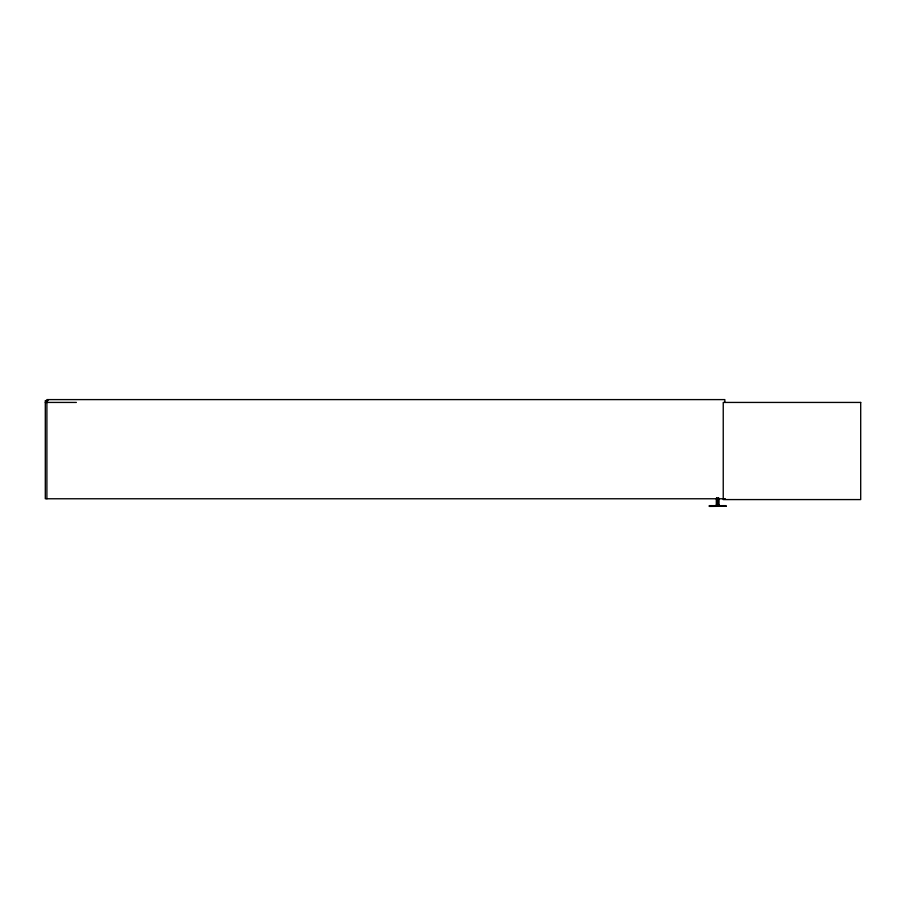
<?xml version="1.0" encoding="UTF-8"?>
<svg xmlns="http://www.w3.org/2000/svg" width="906" height="906" viewBox="0 0 906 906"><rect width="100%" height="100%" fill="white"/><g stroke="black" fill="none" stroke-linecap="round" stroke-linejoin="round"><path stroke-width="1.36" d="M709.409 506.261L725.865 506.295M709.409 505.65L725.785 505.65M723.849 506.261L723.871 505.582M48.131 400.622L45.3 400.622L45.3 498.764L725.389 498.764M45.3 402.434L76.376 402.434M716.284 504.982L717.224 504.982L717.224 506.397L717.088 498.074M717.971 504.982L718.911 504.982L718.911 506.397M716.601 505.378L718.583 505.378M725.785 506.261L709.319 506.397L709.421 505.582M711.425 506.318L711.335 505.65M725.774 505.582L725.774 506.397M724.834 402.434L724.834 399.603L46.897 399.603L46.897 498.764M718.775 498.074L718.707 506.397M718.605 498.074L718.605 506.397M718.277 498.074L718.299 506.397M718.107 498.074L718.107 506.397M716.918 498.074L716.918 506.397M716.589 498.074L716.601 506.397M716.42 498.074L716.397 506.397M711.323 505.582L711.323 506.397M860.7 402.434L723.237 402.434L723.237 499.58L860.7 499.58L860.7 402.434"/></g></svg>
